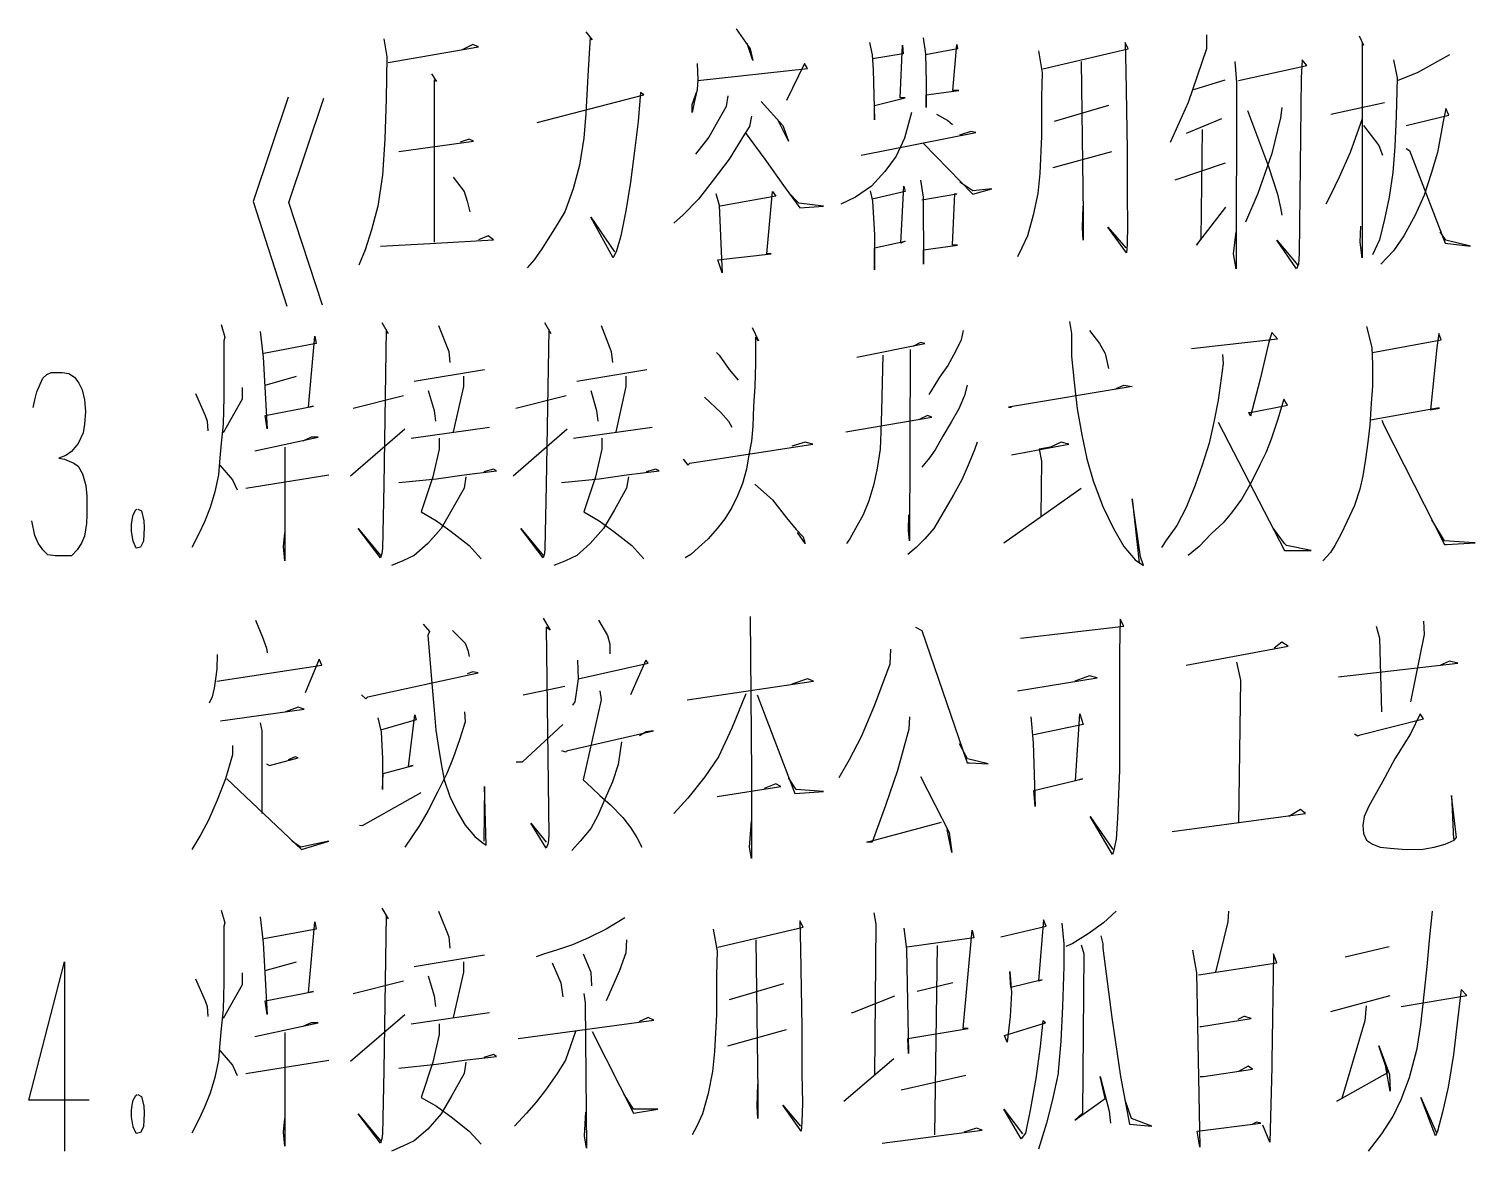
# Model space of a CAD drawing. Extents: x 0 to 8410, y 0 to 11890.
# Drawn here: x 6489.4 to 6786, y 10906.6 to 11136.6 of the extents above; entities that cross this region are included whole.
import ezdxf

# ---------------------------------------------------------------- set-up
doc = ezdxf.new("R2010")
doc.units = 0
doc.header["$MEASUREMENT"] = 0
doc.layers.add('6', color=7, linetype='Continuous')
doc.layers.add('8', color=7, linetype='Continuous')

# ---------------------------------------------------------------- blocks, each defined once
blk = doc.blocks.new('BLKENT759')
at = {"layer": '8', "color": 2, "linetype": 'Continuous'}
for p, q in [((6603.63, 11136), (6604.93, 11134.4)), ((6634.47, 11136.6), (6637.35, 11132.5)), ((6730.94, 11135.4), (6730.94, 11132.5)), ((6762.19, 11135.2), (6763.1, 11133.3)), ((6562.19, 11134.6), (6562.84, 11130.9)), ((6563.1, 11129.7), (6581.66, 11132.9)), ((6580.49, 11133.4), (6578.27, 11132.3)), ((6581.66, 11132.9), (6580.49, 11133.4)), ((6604.54, 11135), (6604.02, 11127)), ((6604.93, 11134.4), (6604.54, 11135)), ((6637.87, 11130.1), (6636.7, 11133.6)), ((6637.35, 11132.5), (6637.87, 11130.1)), ((6661.8, 11133.8), (6662.32, 11131.3)), ((6668.07, 11122.5), (6668.59, 11133.3)), ((6668.59, 11133.3), (6668.72, 11131.5)), ((6672.78, 11134.8), (6673.3, 11131.5)), ((6679.83, 11132.5), (6673.3, 11131.3)), ((6678.92, 11124), (6679.7, 11133.4)), ((6679.7, 11133.4), (6679.83, 11132.5)), ((6697.35, 11128.4), (6714.87, 11132.5)), ((6714.87, 11132.5), (6714.21, 11133.8)), ((6714.21, 11133.8), (6714.34, 11128)), ((6730.94, 11132.5), (6727.15, 11121.5)), ((6763.1, 11133.3), (6762.84, 11133.6)), ((6762.84, 11133.6), (6762.84, 11089.7)), ((6562.84, 11130.9), (6562.71, 11122.3)), ((6626.5, 11129.5), (6626.63, 11126.2)), ((6648.46, 11129.5), (6644.8, 11121.9)), ((6649.11, 11128.5), (6648.46, 11129.5)), ((6662.32, 11131.3), (6662.58, 11128.2)), ((6668.72, 11131.5), (6662.45, 11130.5)), ((6673.3, 11131.5), (6673.43, 11125.6)), ((6696.43, 11132.1), (6697.22, 11127.6)), ((6705.19, 11129.9), (6705.59, 11098.7)), ((6736.7, 11129.9), (6737.09, 11125.6)), ((6750.55, 11130.3), (6750.29, 11126.6)), ((6751.47, 11129.1), (6750.55, 11130.3)), ((6769.24, 11130.3), (6770.03, 11126.6)), ((6780.75, 11131.3), (6774.08, 11127.6)), ((6571.99, 11127.4), (6573.04, 11125.8)), ((6573.04, 11125.8), (6572.51, 11126.2)), ((6572.51, 11126.2), (6572.51, 11092.9)), ((6604.02, 11127), (6603.63, 11119.3)), ((6626.63, 11126.2), (6626.5, 11124.2)), ((6626.63, 11126), (6649.11, 11128.5)), ((6662.58, 11128.2), (6662.84, 11118)), ((6697.22, 11127.6), (6697.09, 11122.7)), ((6714.34, 11128), (6714.61, 11111.9)), ((6728.33, 11124.2), (6734.74, 11126.2)), ((6737.48, 11126), (6751.47, 11129.1)), ((6750.29, 11126.6), (6749.9, 11090.5)), ((6770.03, 11126.6), (6769.77, 11118.7)), ((6774.08, 11127.6), (6770.16, 11126)), ((6614.87, 11123.6), (6614.34, 11117.6)), ((6615.52, 11123.1), (6614.87, 11123.6)), ((6625.46, 11121.1), (6626.37, 11123.8)), ((6626.5, 11124.2), (6625.85, 11121.5)), ((6673.43, 11125.6), (6673.43, 11120.5)), ((6673.43, 11123.1), (6680.1, 11124)), ((6680.1, 11124), (6678.92, 11124)), ((6737.09, 11125.6), (6736.96, 11087.4)), ((6542.58, 11122.6), (6535.39, 11101.2)), ((6542.71, 11101), (6549.9, 11122.4)), ((6562.71, 11122.3), (6562.45, 11114)), ((6593.69, 11117.4), (6615.52, 11123.1)), ((6625.85, 11121.5), (6625.46, 11119.5)), ((6625.46, 11119.5), (6625.46, 11121.1)), ((6632.38, 11120.7), (6628.85, 11114.4)), ((6632.78, 11122.9), (6632.38, 11120.7)), ((6639.57, 11121.7), (6644.02, 11116.8)), ((6662.84, 11120.9), (6669.11, 11122.5)), ((6662.84, 11118), (6662.84, 11120.9)), ((6669.11, 11122.5), (6668.07, 11122.5)), ((6673.43, 11120.5), (6673.43, 11123.1)), ((6697.09, 11122.7), (6697.09, 11114.6)), ((6710.81, 11120.9), (6699.7, 11117.6)), ((6727.15, 11121.5), (6725.32, 11117.4)), ((6746.37, 11120.5), (6746.11, 11118.4)), ((6756.43, 11119.1), (6767.42, 11121.5)), ((6779.96, 11120.3), (6779.44, 11117.6)), ((6780.62, 11118.9), (6779.96, 11120.3)), ((6603.63, 11119.3), (6603.23, 11114.2)), ((6614.34, 11117.6), (6613.56, 11111.1)), ((6637.61, 11118.7), (6637.22, 11116.6)), ((6645.19, 11113.6), (6643.1, 11117.8)), ((6670.42, 11119.5), (6668.98, 11114.2)), ((6675.52, 11119.1), (6677.87, 11117.8)), ((6677.87, 11117.8), (6678.79, 11117)), ((6725.32, 11117.4), (6723.49, 11113.3)), ((6733.95, 11118.2), (6726.76, 11115.2)), ((6739.31, 11119.9), (6743.62, 11108.4)), ((6746.11, 11118.4), (6744.28, 11111.1)), ((6762.84, 11118.2), (6760.36, 11111.3)), ((6769.77, 11118.7), (6769.51, 11112.5)), ((6771.86, 11116.8), (6780.62, 11118.9)), ((6779.44, 11117.6), (6778.26, 11111.3)), ((6628.85, 11114.4), (6626.11, 11110.9)), ((6636.17, 11115), (6633.04, 11109.9)), ((6637.22, 11116.6), (6636.17, 11115)), ((6636.3, 11115.4), (6640.36, 11109.9)), ((6644.02, 11116.8), (6645.19, 11113.6)), ((6660.1, 11110.7), (6683.62, 11115.4)), ((6682.58, 11115.6), (6680.23, 11114.8)), ((6683.62, 11115.4), (6682.58, 11115.6)), ((6697.09, 11114.6), (6696.7, 11107)), ((6730.03, 11116), (6729.77, 11093.6)), ((6763.1, 11116.8), (6766.24, 11112.7)), ((6562.45, 11114), (6561.93, 11106.6)), ((6565.32, 11111.5), (6580.62, 11113.6)), ((6579.7, 11114), (6577.87, 11113.4)), ((6580.62, 11113.6), (6579.7, 11114)), ((6603.23, 11114.2), (6602.32, 11108.7)), ((6668.98, 11114.2), (6667.29, 11110.5)), ((6672.91, 11113.1), (6682.97, 11102.7)), ((6699.44, 11108.2), (6711.47, 11111.5)), ((6714.61, 11111.9), (6714.61, 11103.4)), ((6766.24, 11112.7), (6767.02, 11110.7)), ((6769.51, 11112.5), (6769.11, 11107.2)), ((6771.86, 11112.1), (6772.51, 11111.7)), ((6772.51, 11111.7), (6779.83, 11092.7)), ((6602.32, 11108.7), (6601.01, 11103.8)), ((6613.56, 11111.1), (6612.78, 11105.2)), ((6633.04, 11109.9), (6629.77, 11105.6)), ((6640.36, 11109.9), (6644.54, 11104)), ((6667.29, 11110.5), (6664.93, 11107.4)), ((6734.74, 11109.1), (6724.41, 11105.6)), ((6744.28, 11111.1), (6741.4, 11102.9)), ((6743.62, 11108.4), (6745.45, 11102.7)), ((6760.36, 11111.3), (6758.13, 11106.2)), ((6778.26, 11111.3), (6776.96, 11107)), ((6561.93, 11106.6), (6561.01, 11100.3)), ((6576.44, 11106.2), (6578.66, 11103.3)), ((6629.77, 11105.6), (6626.76, 11101.7)), ((6664.93, 11107.4), (6662.19, 11104.4)), ((6672.25, 11105.6), (6672.78, 11102.1)), ((6696.7, 11107), (6696.3, 11102.9)), ((6758.13, 11106.2), (6756.3, 11102.5)), ((6769.11, 11107.2), (6768.33, 11102.1)), ((6776.96, 11107), (6775.52, 11102.5)), ((6578.66, 11103.3), (6579.31, 11101.3)), ((6601.01, 11103.8), (6599.31, 11099.1)), ((6612.78, 11105.2), (6611.86, 11099.3)), ((6630.29, 11102.9), (6630.95, 11100.5)), ((6640.75, 11090.5), (6641.93, 11103.3)), ((6641.93, 11103.3), (6642.58, 11102.3)), ((6644.54, 11104), (6647.55, 11099.9)), ((6647.29, 11100.9), (6645.19, 11103.1)), ((6662.19, 11104.4), (6658.92, 11102.1)), ((6661.93, 11103.4), (6662.45, 11101.3)), ((6669.11, 11103.3), (6662.32, 11101.7)), ((6668.2, 11092.7), (6668.85, 11104.4)), ((6668.85, 11104.4), (6669.11, 11103.3)), ((6679.7, 11102.7), (6672.51, 11101.5)), ((6678.79, 11092.3), (6679.31, 11102.9)), ((6679.31, 11102.9), (6679.7, 11102.7)), ((6682.97, 11103.4), (6680.36, 11105.2)), ((6682.97, 11102.7), (6686.89, 11103.8)), ((6686.89, 11103.8), (6682.97, 11103.4)), ((6696.3, 11102.9), (6695.39, 11098.4)), ((6714.61, 11103.4), (6714.61, 11102.5)), ((6714.61, 11102.5), (6714.74, 11096.4)), ((6741.4, 11102.9), (6738.92, 11097)), ((6745.45, 11102.7), (6746.11, 11099.9)), ((6756.3, 11102.5), (6755.39, 11100.7)), ((6775.52, 11102.5), (6773.69, 11098.4)), ((6535.39, 11101.2), (6542.32, 11079.8)), ((6549.64, 11080), (6542.71, 11101)), ((6561.01, 11100.3), (6559.7, 11095.4)), ((6579.31, 11101.3), (6579.83, 11099.1)), ((6626.76, 11101.7), (6623.62, 11098.5)), ((6630.95, 11100.5), (6631.47, 11089.5)), ((6642.58, 11102.3), (6631.21, 11100.3)), ((6652.38, 11100.3), (6647.29, 11100.9)), ((6647.55, 11099.9), (6652.38, 11100.3)), ((6658.92, 11102.1), (6655.91, 11100.7)), ((6662.45, 11101.3), (6662.84, 11094.4)), ((6672.78, 11102.1), (6672.91, 11088.4)), ((6705.45, 11095.8), (6705.59, 11100.3)), ((6728.85, 11092.3), (6734.87, 11100.1)), ((6746.11, 11099.9), (6746.37, 11098.4)), ((6768.33, 11102.1), (6767.42, 11097.6)), ((6599.31, 11099.1), (6597.22, 11095.6)), ((6609.25, 11089.7), (6604.67, 11098)), ((6604.67, 11098), (6609.51, 11090.9)), ((6611.86, 11099.3), (6610.81, 11094.2)), ((6623.62, 11098.5), (6621.66, 11096.8)), ((6695.39, 11098.4), (6694.21, 11094.2)), ((6705.59, 11098.7), (6705.59, 11093.3)), ((6767.42, 11097.6), (6766.37, 11093.4)), ((6773.69, 11098.4), (6771.34, 11094.2)), ((6559.7, 11095.4), (6558.4, 11091.3)), ((6583.63, 11094.2), (6581.66, 11093.4)), ((6584.67, 11093.4), (6583.63, 11094.2)), ((6597.22, 11095.6), (6594.61, 11091.5)), ((6610.81, 11094.2), (6609.9, 11091.1)), ((6662.84, 11094.4), (6662.84, 11093.4)), ((6694.21, 11094.2), (6693.04, 11091.7)), ((6705.59, 11093.3), (6705.45, 11095.8)), ((6714.47, 11090.7), (6710.68, 11096)), ((6710.68, 11096), (6714.34, 11091.7)), ((6714.74, 11096.4), (6714.61, 11092.5)), ((6729.77, 11093.6), (6728.85, 11092.3)), ((6736.43, 11090.5), (6736.96, 11095)), ((6762.45, 11092.9), (6762.58, 11096.2)), ((6771.34, 11094.2), (6769.24, 11091.1)), ((6779.96, 11093.3), (6778.79, 11095)), ((6558.4, 11091.3), (6557.09, 11088.2)), ((6561.53, 11092.1), (6572.91, 11092.7)), ((6572.91, 11092.7), (6584.67, 11093.4)), ((6594.61, 11091.5), (6593.04, 11089.3)), ((6609.9, 11091.1), (6609.25, 11089.7)), ((6662.84, 11093.4), (6662.84, 11087.2)), ((6662.84, 11091.7), (6669.11, 11093.1)), ((6662.84, 11087.2), (6662.84, 11091.7)), ((6669.11, 11093.1), (6668.2, 11092.7)), ((6672.91, 11091.3), (6679.83, 11092.3)), ((6672.91, 11088.4), (6672.91, 11091.3)), ((6679.83, 11092.3), (6678.79, 11092.3)), ((6693.04, 11091.7), (6692.12, 11089.9)), ((6714.61, 11092.5), (6714.47, 11090.7)), ((6749.38, 11087.4), (6745.32, 11093.3)), ((6745.32, 11093.3), (6749.64, 11088.2)), ((6762.84, 11089.7), (6762.45, 11092.9)), ((6766.37, 11093.4), (6764.93, 11090.3)), ((6769.24, 11091.1), (6766.63, 11088.4)), ((6779.83, 11092.7), (6785.06, 11092.1)), ((6785.06, 11092.1), (6779.96, 11093.3)), ((6593.04, 11089.3), (6591.6, 11087.6)), ((6630.68, 11089.3), (6641.66, 11090.5)), ((6631.6, 11086.6), (6630.68, 11089.3)), ((6631.47, 11089.5), (6631.6, 11086.6)), ((6641.66, 11090.5), (6640.75, 11090.5)), ((6736.96, 11087.4), (6736.43, 11090.5)), ((6749.77, 11088.4), (6749.38, 11087.4)), ((6749.9, 11090.5), (6749.77, 11088.4)), ((6528.85, 11076), (6529.64, 11073.4)), ((6561.8, 11076.4), (6563.1, 11074.2)), ((6573.43, 11075.8), (6575.52, 11070.5)), ((6595.13, 11076.4), (6596.44, 11074.2)), ((6606.76, 11075.8), (6608.85, 11070.5)), ((6702.84, 11076.6), (6703.23, 11074.2)), ((6529.64, 11073.4), (6529.38, 11072.7)), ((6536.83, 11074.6), (6537.48, 11069.3)), ((6546.76, 11059.1), (6548.07, 11073.6)), ((6548.07, 11073.6), (6548.33, 11072.1)), ((6562.71, 11075), (6562.19, 11043.1)), ((6563.1, 11074.2), (6562.71, 11075)), ((6596.04, 11075), (6595.52, 11043.1)), ((6596.44, 11074.2), (6596.04, 11075)), ((6637.74, 11075.4), (6639.05, 11072.7)), ((6639.05, 11072.7), (6638.4, 11073.4)), ((6638.4, 11073.4), (6638.4, 11068)), ((6680.62, 11072.9), (6679.44, 11070.5)), ((6681.01, 11074.8), (6680.62, 11072.9)), ((6703.23, 11074.2), (6703.23, 11069.5)), ((6706.89, 11074.8), (6708.98, 11072.1)), ((6727.81, 11071.1), (6745.45, 11073.1)), ((6744.28, 11074.4), (6743.62, 11072.1)), ((6745.45, 11073.1), (6744.28, 11074.4)), ((6763.75, 11075.6), (6764.8, 11071.3)), ((6764.93, 11070.3), (6779.05, 11072.9)), ((6778.53, 11074.2), (6778.13, 11071.3)), ((6779.05, 11072.9), (6778.53, 11074.2)), ((6529.38, 11072.7), (6529.38, 11061.1)), ((6548.33, 11072.1), (6537.61, 11070.1)), ((6575.52, 11070.5), (6575.78, 11068.2)), ((6608.85, 11070.5), (6609.12, 11068.2)), ((6630.42, 11070.3), (6630.95, 11069.7)), ((6659.18, 11069.3), (6673.17, 11072.1)), ((6670.16, 11070.9), (6670.03, 11031.7)), ((6672.25, 11072.3), (6670.68, 11071.5)), ((6673.17, 11072.1), (6672.25, 11072.3)), ((6679.44, 11070.5), (6677.87, 11067.6)), ((6708.98, 11072.1), (6710.16, 11070.1)), ((6710.16, 11070.1), (6710.81, 11067)), ((6734.21, 11069.9), (6734.34, 11068)), ((6743.62, 11072.1), (6741.93, 11064.8)), ((6764.8, 11071.3), (6764.93, 11067.8)), ((6778.13, 11071.3), (6776.83, 11058.5)), ((6537.48, 11069.3), (6538.27, 11054.6)), ((6630.95, 11069.7), (6633.04, 11066.8)), ((6638.4, 11068), (6638.27, 11063.3)), ((6664.54, 11069.7), (6664.28, 11058.4)), ((6677.87, 11067.6), (6676.17, 11065.2)), ((6703.23, 11069.5), (6703.76, 11064.2)), ((6734.34, 11068), (6733.3, 11060.5)), ((6764.93, 11067.8), (6764.93, 11063.4)), ((6491.73, 11063.8), (6492.32, 11065)), ((6492.32, 11065), (6493.1, 11065.8)), ((6493.1, 11065.8), (6494.02, 11066.2)), ((6494.02, 11066.2), (6496.24, 11066.2)), ((6496.24, 11066.2), (6497.61, 11066)), ((6497.61, 11066), (6498.79, 11065.2)), ((6498.79, 11065.2), (6499.7, 11064)), ((6499.7, 11064), (6500.36, 11062.6)), ((6537.87, 11063.6), (6544.28, 11065.4)), ((6568.46, 11064.4), (6582.84, 11066.8)), ((6578.53, 11065.4), (6578.53, 11063.3)), ((6601.8, 11064.4), (6616.17, 11066.8)), ((6611.86, 11065.4), (6611.86, 11063.3)), ((6633.04, 11066.8), (6634.87, 11064.6)), ((6676.17, 11065.2), (6675, 11063.3)), ((6703.76, 11064.2), (6704.41, 11058.7)), ((6741.93, 11064.8), (6739.96, 11057.2)), ((6490.68, 11060.6), (6491.08, 11062.2)), ((6491.08, 11062.2), (6491.73, 11063.8)), ((6500.36, 11062.6), (6500.81, 11060.6)), ((6523.63, 11061.9), (6525.59, 11057.4)), ((6529.38, 11061.1), (6529.25, 11055.6)), ((6533.17, 11063.1), (6533.17, 11060.7)), ((6555.91, 11058.9), (6566.24, 11061.5)), ((6571.34, 11062.5), (6572.51, 11058.4)), ((6578.53, 11063.3), (6576.44, 11054)), ((6589.25, 11058.9), (6599.57, 11061.5)), ((6604.67, 11062.5), (6605.85, 11058.4)), ((6611.86, 11063.3), (6609.77, 11054)), ((6627.94, 11061.1), (6631.34, 11058)), ((6638.27, 11063.3), (6638, 11059.3)), ((6675, 11063.3), (6673.95, 11061.7)), ((6681.27, 11061.5), (6680.1, 11058.7)), ((6681.8, 11063.6), (6681.27, 11061.5)), ((6715.65, 11063.3), (6690.29, 11059.1)), ((6712.38, 11062.9), (6713.95, 11063.6)), ((6713.95, 11063.6), (6715.65, 11063.3)), ((6764.93, 11063.4), (6764.67, 11059.9)), ((6490.29, 11059), (6490.68, 11060.6)), ((6500.81, 11060.6), (6501.01, 11058.2)), ((6501.01, 11058.2), (6500.81, 11055.6)), ((6533.17, 11060.7), (6529.25, 11053.8)), ((6537.87, 11057.4), (6547.81, 11059.3)), ((6547.81, 11059.3), (6546.76, 11059.1)), ((6572.51, 11058.4), (6572.78, 11056.2)), ((6605.85, 11058.4), (6606.11, 11056.2)), ((6631.34, 11058), (6632.91, 11056.2)), ((6638, 11059.3), (6637.87, 11055.2)), ((6664.28, 11058.4), (6664.15, 11054)), ((6680.1, 11058.7), (6678.53, 11056)), ((6690.29, 11059.1), (6690.94, 11059.1)), ((6704.41, 11058.7), (6705.32, 11053.4)), ((6733.3, 11060.5), (6732.38, 11056)), ((6739.96, 11057.2), (6739.57, 11058)), ((6739.57, 11058), (6739.96, 11058)), ((6739.96, 11058), (6747.55, 11059.5)), ((6746.76, 11060.7), (6745.45, 11056.4)), ((6747.55, 11059.5), (6746.76, 11060.7)), ((6764.67, 11059.9), (6764.41, 11055.4)), ((6778.26, 11058.9), (6764.54, 11056.4)), ((6776.83, 11058.5), (6778.66, 11058.9)), ((6778.66, 11058.9), (6778.26, 11058.9)), ((6500.81, 11055.6), (6500.55, 11053.8)), ((6525.59, 11057.4), (6525.98, 11056.2)), ((6525.98, 11056.2), (6526.11, 11054.2)), ((6529.25, 11055.6), (6528.85, 11051.7)), ((6538.27, 11054.6), (6537.87, 11057.4)), ((6632.91, 11056.2), (6633.56, 11055)), ((6637.87, 11055.2), (6637.61, 11052.1)), ((6656.96, 11054), (6674.61, 11057)), ((6673.69, 11057.4), (6672.12, 11056.6)), ((6674.61, 11057), (6673.69, 11057.4)), ((6678.53, 11056), (6676.83, 11053.1)), ((6732.38, 11056), (6731.47, 11051.7)), ((6733.3, 11056), (6746.89, 11029.7)), ((6745.45, 11056.4), (6744.15, 11052.5)), ((6764.41, 11055.4), (6764.02, 11051.9)), ((6766.89, 11056.4), (6767.28, 11055.4)), ((6767.28, 11055.4), (6779.7, 11030.9)), ((6500.55, 11053.8), (6499.51, 11051.6)), ((6535.78, 11050.1), (6548.72, 11052.9)), ((6547.29, 11052.9), (6545.59, 11052.1)), ((6548.72, 11052.9), (6547.29, 11052.9)), ((6555.39, 11045), (6566.5, 11054.6)), ((6567.81, 11052.7), (6583.89, 11055)), ((6573.56, 11052.7), (6573.56, 11050.5)), ((6588.72, 11045), (6599.83, 11054.6)), ((6601.14, 11052.7), (6617.22, 11055)), ((6606.89, 11052.7), (6606.89, 11050.5)), ((6637.61, 11052.1), (6637.09, 11049.3)), ((6664.15, 11054), (6664.02, 11050.5)), ((6676.83, 11053.1), (6675.26, 11050.3)), ((6705.32, 11053.4), (6706.37, 11048.5)), ((6744.15, 11052.5), (6743.1, 11049.7)), ((6497.02, 11049.2), (6495.59, 11048.6)), ((6498.2, 11050), (6497.02, 11049.2)), ((6499.51, 11051.6), (6498.2, 11050)), ((6528.85, 11051.7), (6528.59, 11048.7)), ((6541.93, 11050.9), (6541.93, 11027.6)), ((6573.56, 11050.5), (6572.25, 11044.8)), ((6606.89, 11050.5), (6605.59, 11044.8)), ((6624.93, 11047.6), (6650.16, 11051.5)), ((6637.09, 11049.3), (6636.57, 11046.4)), ((6648.59, 11051.9), (6645.85, 11051.1)), ((6650.16, 11051.5), (6648.59, 11051.9)), ((6664.02, 11050.5), (6663.36, 11046.6)), ((6675.26, 11050.3), (6674.08, 11048.7)), ((6683.36, 11050.3), (6682.06, 11047.2)), ((6683.89, 11051.9), (6683.36, 11050.3)), ((6690.94, 11049.3), (6702.71, 11051.5)), ((6698.92, 11050.9), (6696.57, 11050.5)), ((6696.57, 11050.5), (6697.09, 11048)), ((6701.14, 11051.9), (6698.92, 11050.9)), ((6702.71, 11051.5), (6701.14, 11051.9)), ((6731.47, 11051.7), (6730.03, 11047.2)), ((6743.1, 11049.7), (6741.93, 11047.4)), ((6764.02, 11051.9), (6763.49, 11048.4)), ((6495.59, 11048.6), (6496.76, 11048.4)), ((6496.76, 11048.4), (6498.66, 11047.6)), ((6498.66, 11047.6), (6499.57, 11047)), ((6499.57, 11047), (6500.42, 11045.4)), ((6528.59, 11048.7), (6528.33, 11045.2)), ((6528.59, 11047.2), (6531.21, 11044.2)), ((6584.67, 11046.4), (6582.71, 11045.8)), ((6585.32, 11046), (6584.67, 11046.4)), ((6618, 11046.4), (6616.04, 11045.8)), ((6618.66, 11046), (6618, 11046.4)), ((6623.62, 11048.4), (6624.54, 11047.2)), ((6624.54, 11047.2), (6624.93, 11047.6)), ((6636.57, 11046.4), (6635.78, 11043.4)), ((6663.36, 11046.6), (6662.71, 11043.3)), ((6674.08, 11048.7), (6672.51, 11046.8)), ((6682.06, 11047.2), (6680.75, 11044.2)), ((6697.09, 11048), (6696.96, 11036.8)), ((6706.37, 11048.5), (6707.68, 11044)), ((6730.03, 11047.2), (6728.59, 11043.1)), ((6741.93, 11047.4), (6740.1, 11043.6)), ((6763.49, 11048.4), (6762.97, 11045)), ((6500.42, 11045.4), (6501.14, 11043)), ((6528.33, 11045.2), (6527.55, 11041.7)), ((6531.21, 11044.2), (6532.12, 11042.1)), ((6533.95, 11042.5), (6550.95, 11045.2)), ((6565.32, 11043.6), (6573.04, 11044.4)), ((6572.25, 11044.8), (6569.9, 11037.6)), ((6573.04, 11044.4), (6578.66, 11045.2)), ((6578.66, 11045.2), (6585.32, 11046)), ((6579.05, 11044.8), (6578.66, 11042.5)), ((6598.66, 11043.6), (6606.37, 11044.4)), ((6605.59, 11044.8), (6603.23, 11037.6)), ((6606.37, 11044.4), (6611.99, 11045.2)), ((6611.99, 11045.2), (6618.66, 11046)), ((6612.38, 11044.8), (6611.99, 11042.5)), ((6635.78, 11043.4), (6634.74, 11040.9)), ((6638.27, 11043.3), (6641.93, 11040.1)), ((6662.71, 11043.3), (6661.66, 11039.9)), ((6680.75, 11044.2), (6679.05, 11041.1)), ((6707.68, 11044), (6709.64, 11038.7)), ((6740.1, 11043.6), (6738.13, 11040.3)), ((6762.97, 11045), (6762.32, 11042.3)), ((6501.14, 11043), (6501.34, 11040.8)), ((6501.34, 11040.8), (6501.34, 11037)), ((6527.55, 11041.7), (6526.63, 11038.5)), ((6562.19, 11043.1), (6561.93, 11030.1)), ((6578.66, 11042.5), (6576.17, 11038)), ((6595.52, 11043.1), (6595.26, 11030.1)), ((6611.99, 11042.5), (6609.51, 11038)), ((6634.74, 11040.9), (6633.56, 11038.5)), ((6679.05, 11041.1), (6677.09, 11037.8)), ((6689.38, 11031.3), (6705.19, 11042.5)), ((6717.35, 11028.4), (6715.65, 11040.3)), ((6715.65, 11040.3), (6717.09, 11027.2)), ((6728.59, 11043.1), (6726.76, 11038.5)), ((6738.13, 11040.3), (6736.04, 11037.4)), ((6762.32, 11042.3), (6761.27, 11038.9)), ((6510.81, 11037), (6511.34, 11038)), ((6511.34, 11038), (6511.66, 11038.2)), ((6511.8, 11038.2), (6512.51, 11037.8)), ((6512.51, 11037.8), (6512.97, 11035.8)), ((6526.63, 11038.5), (6525.46, 11035.6)), ((6569.9, 11037.6), (6573.04, 11035.8)), ((6576.17, 11038), (6573.95, 11034.2)), ((6603.23, 11037.6), (6606.37, 11035.8)), ((6609.51, 11038), (6607.29, 11034.2)), ((6633.56, 11038.5), (6632.12, 11036.2)), ((6641.93, 11040.1), (6644.8, 11036.4)), ((6661.66, 11039.9), (6660.49, 11037)), ((6677.09, 11037.8), (6675, 11034.2)), ((6709.64, 11038.7), (6711.86, 11034.2)), ((6726.76, 11038.5), (6724.8, 11034.8)), ((6736.04, 11037.4), (6734.34, 11035.4)), ((6761.27, 11038.9), (6759.7, 11035.6)), ((6490.68, 11032.8), (6490.03, 11035.8)), ((6501.27, 11035.2), (6500.81, 11032.6)), ((6501.34, 11037), (6501.27, 11035.2)), ((6510.49, 11035), (6510.62, 11036)), ((6510.49, 11033.6), (6510.49, 11035)), ((6510.62, 11036), (6510.81, 11037)), ((6513.1, 11034.4), (6512.91, 11031.6)), ((6512.97, 11035.8), (6513.1, 11034.4)), ((6525.46, 11035.6), (6524.28, 11033.1)), ((6573.04, 11035.8), (6576.04, 11033.6)), ((6606.37, 11035.8), (6609.38, 11033.6)), ((6632.12, 11036.2), (6630.55, 11034.2)), ((6644.8, 11036.4), (6646.76, 11034)), ((6660.49, 11037), (6658.92, 11034.2)), ((6669.77, 11033.8), (6669.9, 11037)), ((6724.8, 11034.8), (6722.71, 11031.9)), ((6734.34, 11035.4), (6731.86, 11033.1)), ((6759.7, 11035.6), (6758.53, 11033.1)), ((6779.7, 11031.7), (6777.09, 11036)), ((6491.34, 11031.2), (6490.68, 11032.8)), ((6500.81, 11032.6), (6500.23, 11031.2)), ((6510.81, 11031.6), (6510.49, 11033.6)), ((6511.4, 11030.2), (6510.81, 11031.6)), ((6512.91, 11031.6), (6512.32, 11030.4)), ((6524.28, 11033.1), (6522.84, 11030.3)), ((6541.67, 11030.5), (6541.93, 11033.3)), ((6561.53, 11028.2), (6556.96, 11034.2)), ((6556.96, 11034.2), (6561.53, 11028.7)), ((6573.95, 11034.2), (6571.21, 11031.1)), ((6576.04, 11033.6), (6579.7, 11030.7)), ((6594.87, 11028.2), (6590.29, 11034.2)), ((6590.29, 11034.2), (6594.87, 11028.7)), ((6607.29, 11034.2), (6604.54, 11031.1)), ((6609.38, 11033.6), (6613.04, 11030.7)), ((6628.72, 11032.1), (6626.76, 11030.3)), ((6630.55, 11034.2), (6628.72, 11032.1)), ((6646.76, 11034), (6648.2, 11032.5)), ((6648.59, 11031.1), (6647.02, 11033.4)), ((6648.2, 11032.5), (6648.59, 11031.1)), ((6657.74, 11032.1), (6657.09, 11031.1)), ((6658.92, 11034.2), (6657.74, 11032.1)), ((6670.03, 11031.7), (6669.77, 11033.8)), ((6673.17, 11032.1), (6671.34, 11030.3)), ((6675, 11034.2), (6673.17, 11032.1)), ((6711.86, 11034.2), (6713.95, 11030.5)), ((6722.71, 11031.9), (6721.66, 11030.3)), ((6731.86, 11033.1), (6729.38, 11030.5)), ((6746.89, 11031.1), (6744.67, 11034.2)), ((6758.53, 11033.1), (6757.22, 11030.7)), ((6785.72, 11031.3), (6779.7, 11031.7)), ((6780.09, 11030.9), (6785.98, 11031.3)), ((6785.98, 11031.3), (6785.72, 11031.3)), ((6492.32, 11029.8), (6491.34, 11031.2)), ((6493.3, 11028.8), (6492.32, 11029.8)), ((6494.8, 11028.6), (6493.3, 11028.8)), ((6498.2, 11028.6), (6494.8, 11028.6)), ((6499.31, 11029.8), (6498.2, 11028.6)), ((6500.23, 11031.2), (6499.31, 11029.8)), ((6512.32, 11030.4), (6511.4, 11030.2)), ((6541.93, 11027.6), (6541.67, 11030.5)), ((6561.8, 11029.1), (6561.53, 11028.2)), ((6561.93, 11030.1), (6561.8, 11029.1)), ((6568.46, 11028.7), (6566.11, 11027.6)), ((6571.21, 11031.1), (6568.46, 11028.7)), ((6579.7, 11030.7), (6582.19, 11028)), ((6595.13, 11029.1), (6594.87, 11028.2)), ((6595.26, 11030.1), (6595.13, 11029.1)), ((6601.8, 11028.7), (6599.44, 11027.6)), ((6604.54, 11031.1), (6601.8, 11028.7)), ((6613.04, 11030.7), (6615.52, 11028)), ((6625.19, 11028.9), (6624.02, 11028.2)), ((6626.76, 11030.3), (6625.19, 11028.9)), ((6671.34, 11030.3), (6669.64, 11028.9)), ((6713.95, 11030.5), (6716.3, 11027.8)), ((6718, 11026.6), (6717.35, 11028.4)), ((6729.38, 11030.5), (6727.15, 11028.7)), ((6747.28, 11030.7), (6746.89, 11031.1)), ((6746.89, 11029.7), (6752.38, 11029.7)), ((6752.38, 11029.7), (6747.28, 11030.7)), ((6756.3, 11029.3), (6754.74, 11027.6)), ((6757.22, 11030.7), (6756.3, 11029.3)), ((6779.7, 11030.9), (6780.09, 11030.9)), ((6566.11, 11027.6), (6563.76, 11026.6)), ((6599.44, 11027.6), (6597.09, 11026.6)), ((6716.3, 11027.8), (6718, 11026.6)), ((6535.91, 11015.4), (6537.35, 11011.9)), ((6570.29, 11014.6), (6571.6, 11013.1)), ((6594.87, 11015.8), (6596.3, 11013.4)), ((6596.3, 11013.4), (6595.52, 11014)), ((6595.52, 11014), (6596.04, 10971.3)), ((6606.24, 11015.4), (6608.07, 11012.3)), ((6637.35, 11016.2), (6637.61, 10983.8)), ((6671.21, 11014), (6672.51, 11013.3)), ((6692.77, 11011.7), (6713.95, 11014.2)), ((6713.17, 11015.6), (6713.04, 11008.9)), ((6713.95, 11014.2), (6713.17, 11015.6)), ((6765.72, 11014.2), (6766.37, 11011.7)), ((6775.39, 11015.2), (6775.52, 11012.5)), ((6537.35, 11011.9), (6538.14, 11009.7)), ((6571.6, 11013.1), (6571.21, 11012.3)), ((6571.21, 11012.3), (6572.12, 11001.7)), ((6576.3, 11013.3), (6578.92, 11010.7)), ((6578.92, 11010.7), (6579.44, 11009.3)), ((6608.07, 11012.3), (6608.59, 11010.5)), ((6672.51, 11013.3), (6681.8, 10986.2)), ((6746.37, 11010.9), (6744.8, 11009.7)), ((6747.68, 11010.1), (6746.37, 11010.9)), ((6766.37, 11011.7), (6766.76, 10996.6)), ((6775.52, 11012.5), (6772.77, 10998.7)), ((6528.07, 11008.4), (6527.94, 11005.4)), ((6538.14, 11009.7), (6538.27, 11008.7)), ((6579.44, 11009.3), (6579.7, 11008)), ((6608.59, 11010.5), (6608.59, 11008.5)), ((6666.11, 11009.5), (6665.98, 11006.4)), ((6713.04, 11008.9), (6713.04, 10984.6)), ((6726.76, 11006.2), (6747.68, 11010.1)), ((6527.94, 11005.4), (6527.68, 11003.4)), ((6527.94, 11002.9), (6549.51, 11006.2)), ((6548.98, 11007.4), (6546.11, 11000.5)), ((6549.51, 11006.2), (6548.98, 11007.4)), ((6558.92, 10999.7), (6581.53, 11004.6)), ((6580.49, 11004.8), (6579.31, 11004.4)), ((6581.53, 11004.6), (6580.49, 11004.8)), ((6601.93, 11007.2), (6602.06, 11003.4)), ((6602.06, 11003.4), (6616.44, 11006.6)), ((6615.91, 11007.2), (6612.78, 11000.1)), ((6616.44, 11006.6), (6615.91, 11007.2)), ((6665.98, 11006.4), (6662.84, 10998)), ((6737.09, 11006.8), (6737.87, 11003.1)), ((6758, 11003.8), (6782.45, 11006.6)), ((6780.75, 11007), (6778.92, 11006.2)), ((6782.45, 11006.6), (6780.75, 11007)), ((6527.68, 11003.4), (6527.42, 11001.5)), ((6572.12, 11001.7), (6572.51, 10997)), ((6590.81, 11000.1), (6599.31, 11001.9)), ((6602.06, 11003.4), (6601.66, 11000.5)), ((6624.41, 10999.1), (6650.29, 11002.9)), ((6649.11, 11003.4), (6645.85, 11002.3)), ((6650.29, 11002.9), (6649.11, 11003.4)), ((6692.12, 11000.9), (6708.46, 11003.6)), ((6706.89, 11004), (6703.89, 11002.9)), ((6708.46, 11003.6), (6706.89, 11004)), ((6737.87, 11003.1), (6737.48, 10973.8)), ((6527.02, 10999.7), (6526.37, 10998.4)), ((6527.42, 11001.5), (6527.02, 10999.7)), ((6557.61, 11000.1), (6558.53, 10999.3)), ((6558.53, 10999.3), (6558.92, 10999.7)), ((6601.4, 10998.7), (6600.88, 10998)), ((6601.66, 11000.5), (6601.4, 10998.7)), ((6606.76, 10999.1), (6603.1, 10982.7)), ((6606.5, 11000.9), (6606.76, 10999.1)), ((6636.44, 11000.3), (6633.56, 10993.3)), ((6638.79, 11000.1), (6646.5, 10979.9)), ((6528.72, 10994.8), (6545.85, 10997.2)), ((6544.67, 10997.6), (6542.06, 10996.6)), ((6545.85, 10997.2), (6544.67, 10997.6)), ((6567.29, 10985.4), (6568.59, 10996)), ((6568.59, 10996), (6568.85, 10995)), ((6572.51, 10997), (6572.91, 10992.9)), ((6578.79, 10996.6), (6578.92, 10994.6)), ((6662.84, 10998), (6660.1, 10991.5)), ((6704.02, 10982.5), (6704.93, 10996.2)), ((6704.93, 10996.2), (6705.59, 10994)), ((6774.74, 10996.2), (6772.77, 10992.1)), ((6775.39, 10995.2), (6774.74, 10996.2)), ((6536.83, 10994.4), (6537.22, 10992.7)), ((6561.01, 10995.4), (6561.66, 10992.5)), ((6568.85, 10995), (6561.53, 10992.9)), ((6572.91, 10992.9), (6573.43, 10989.3)), ((6578.92, 10994.6), (6577.74, 10990.9)), ((6590.68, 10986.4), (6598.92, 10994)), ((6633.56, 10993.3), (6630.81, 10987.4)), ((6669.9, 10993.1), (6667.55, 10984.6)), ((6670.03, 10995.6), (6669.9, 10993.1)), ((6694.87, 10995.6), (6695.39, 10990.3)), ((6705.59, 10994), (6695.52, 10991.9)), ((6762.45, 10991.9), (6775.39, 10995.2)), ((6537.22, 10992.7), (6537.22, 10975.8)), ((6561.66, 10992.5), (6561.93, 10987)), ((6577.74, 10990.9), (6576.44, 10987.2)), ((6599.97, 10988.7), (6617.48, 10992.7)), ((6610.95, 10990.5), (6610.29, 10985.8)), ((6616.04, 10992.5), (6614.61, 10991.7)), ((6617.48, 10992.7), (6616.04, 10992.5)), ((6660.1, 10991.5), (6657.61, 10986.8)), ((6681.93, 10987), (6680.23, 10990.1)), ((6695.39, 10990.3), (6695.78, 10977.2)), ((6761.27, 10992.1), (6761.93, 10991.7)), ((6761.93, 10991.7), (6762.45, 10991.9)), ((6772.77, 10992.1), (6769.51, 10987)), ((6531.21, 10987.8), (6529.77, 10982.9)), ((6531.21, 10989.7), (6531.21, 10987.8)), ((6538.79, 10985.6), (6544.67, 10987.2)), ((6544.02, 10987.4), (6542.58, 10986.8)), ((6544.67, 10987.2), (6544.02, 10987.4)), ((6561.93, 10987), (6561.93, 10980.7)), ((6573.43, 10989.3), (6573.95, 10986)), ((6576.44, 10987.2), (6575.13, 10984)), ((6598.66, 10988.7), (6599.44, 10988.4)), ((6599.44, 10988.4), (6599.97, 10988.7)), ((6630.81, 10987.4), (6628.07, 10983.3)), ((6686.11, 10986), (6681.93, 10987)), ((6769.51, 10987), (6767.02, 10982.3)), ((6538.14, 10986), (6538.79, 10985.6)), ((6561.93, 10980.7), (6562.06, 10984)), ((6562.06, 10984), (6568.2, 10985.6)), ((6568.2, 10985.6), (6567.29, 10985.4)), ((6575.13, 10984), (6573.3, 10980.3)), ((6573.95, 10986), (6574.61, 10982.7)), ((6589.38, 10986.4), (6590.68, 10986.4)), ((6610.29, 10985.8), (6609.12, 10982.3)), ((6657.61, 10986.8), (6655.52, 10983.1)), ((6667.55, 10984.6), (6665.06, 10977.4)), ((6681.8, 10986.2), (6682.32, 10986.2)), ((6682.32, 10986.2), (6686.11, 10986)), ((6713.04, 10984.6), (6712.64, 10974.8)), ((6529.77, 10982.9), (6528.07, 10978.5)), ((6530.03, 10982.9), (6545.32, 10968.4)), ((6574.61, 10982.7), (6575.78, 10979.3)), ((6582.84, 10981.3), (6582.71, 10970.1)), ((6583.23, 10969.3), (6582.84, 10981.3)), ((6603.1, 10982.7), (6604.8, 10981.1)), ((6604.8, 10981.1), (6606.5, 10979.5)), ((6609.12, 10982.3), (6607.55, 10978.7)), ((6628.07, 10983.3), (6624.54, 10978.9)), ((6630.55, 10979.3), (6643.62, 10981.3)), ((6637.61, 10983.8), (6637.61, 10966.6)), ((6642.58, 10981.9), (6640.23, 10980.9)), ((6643.62, 10981.3), (6642.58, 10981.9)), ((6646.76, 10980.7), (6645.19, 10983.1)), ((6672.25, 10983.4), (6678.13, 10971.9)), ((6695.52, 10980.5), (6705.45, 10982.9)), ((6705.45, 10982.9), (6704.02, 10982.5)), ((6767.02, 10982.3), (6764.28, 10977.4)), ((6528.07, 10978.5), (6526.24, 10974.4)), ((6557.87, 10973.3), (6569.9, 10980.1)), ((6573.3, 10980.3), (6571.34, 10976.4)), ((6575.78, 10979.3), (6577.22, 10976.2)), ((6607.55, 10978.7), (6606.11, 10975.4)), ((6606.5, 10979.5), (6608.72, 10977.6)), ((6624.54, 10978.9), (6621.66, 10975.8)), ((6646.5, 10979.9), (6652.38, 10980.3)), ((6652.38, 10980.3), (6646.76, 10980.7)), ((6695.78, 10977.2), (6695.52, 10980.5)), ((6782.19, 10970.9), (6781.14, 10979.5)), ((6781.14, 10979.5), (6781.53, 10970.5)), ((6571.34, 10976.4), (6569.51, 10973.3)), ((6577.22, 10976.2), (6578.92, 10973.4)), ((6606.11, 10975.4), (6604.67, 10972.7)), ((6608.72, 10977.6), (6611.21, 10975)), ((6611.21, 10975), (6612.78, 10972.9)), ((6665.06, 10977.4), (6662.32, 10969.9)), ((6711.6, 10967.4), (6707.02, 10975.2)), ((6707.02, 10975.2), (6711.73, 10968.4)), ((6723.89, 10972.1), (6751.21, 10975.8)), ((6750.16, 10976.6), (6747.81, 10975.2)), ((6751.21, 10975.8), (6750.16, 10976.6)), ((6763.23, 10975.2), (6762.97, 10973.3)), ((6764.28, 10977.4), (6763.23, 10975.2)), ((6526.24, 10974.4), (6524.67, 10971.5)), ((6557.22, 10973.4), (6557.87, 10973.3)), ((6569.51, 10973.3), (6566.5, 10968.9)), ((6578.92, 10973.4), (6580.88, 10971.1)), ((6595.52, 10968.7), (6592.38, 10973.8)), ((6592.38, 10973.8), (6595.52, 10969.9)), ((6604.67, 10972.7), (6602.45, 10970.1)), ((6612.78, 10972.9), (6614.08, 10970.9)), ((6637.22, 10968.9), (6637.61, 10974.2)), ((6661.27, 10969.9), (6676.57, 10974)), ((6678.66, 10967.8), (6677.74, 10972.5)), ((6712.64, 10974.8), (6712.38, 10970.5)), ((6762.97, 10973.3), (6763.1, 10971.7)), ((6524.67, 10971.5), (6522.84, 10968.4)), ((6545.19, 10968.9), (6543.36, 10970.1)), ((6550.95, 10970.1), (6545.19, 10968.9)), ((6545.32, 10968.4), (6550.95, 10970.1)), ((6580.88, 10971.1), (6582.32, 10969.9)), ((6582.32, 10969.9), (6583.23, 10969.3)), ((6595.91, 10969.7), (6595.52, 10968.7)), ((6596.04, 10971.3), (6595.91, 10969.7)), ((6602.45, 10970.1), (6600.75, 10968.2)), ((6614.08, 10970.9), (6615.13, 10968.9)), ((6662.32, 10969.9), (6661.27, 10969.9)), ((6678.13, 10971.9), (6678.66, 10967.8)), ((6712.38, 10970.5), (6711.86, 10968)), ((6763.1, 10971.7), (6763.75, 10970.3)), ((6763.75, 10970.3), (6764.93, 10969.5)), ((6764.93, 10969.5), (6766.5, 10968.9)), ((6777.61, 10968.9), (6779.83, 10969.5)), ((6779.83, 10969.5), (6781.66, 10970.3)), ((6781.66, 10970.3), (6782.19, 10970.9)), ((6637.61, 10966.6), (6637.22, 10968.9)), ((6711.86, 10968), (6711.6, 10967.4)), ((6766.5, 10968.9), (6768.59, 10968.7)), ((6768.59, 10968.7), (6771.86, 10968.4)), ((6771.86, 10968.4), (6775.26, 10968.5)), ((6775.26, 10968.5), (6777.61, 10968.9)), ((6528.85, 10956), (6529.64, 10953.4)), ((6536.83, 10954.6), (6537.48, 10949.3)), ((6561.8, 10956.4), (6563.1, 10954.2)), ((6562.71, 10955), (6562.19, 10923.1)), ((6563.1, 10954.2), (6562.71, 10955)), ((6573.43, 10955.8), (6575.52, 10950.5)), ((6611.6, 10954.4), (6607.81, 10952.1)), ((6662.71, 10955.4), (6663.1, 10953.1)), ((6712.38, 10955.8), (6709.77, 10953.4)), ((6735.39, 10955.8), (6735.26, 10953.6)), ((6776.7, 10950.5), (6777.22, 10955.8)), ((6529.64, 10953.4), (6529.38, 10952.7)), ((6529.38, 10952.7), (6529.38, 10941.1)), ((6548.33, 10952.1), (6537.61, 10950.1)), ((6546.76, 10939.1), (6548.07, 10953.6)), ((6548.07, 10953.6), (6548.33, 10952.1)), ((6607.81, 10952.1), (6604.15, 10950.3)), ((6629.77, 10952.1), (6630.55, 10947.6)), ((6630.68, 10948.4), (6648.2, 10952.5)), ((6648.2, 10952.5), (6647.55, 10953.8)), ((6647.55, 10953.8), (6647.68, 10948)), ((6663.1, 10953.1), (6662.84, 10922.1)), ((6668.85, 10952.3), (6669.38, 10948)), ((6681.01, 10931.7), (6682.84, 10951.9)), ((6682.84, 10951.9), (6683.23, 10950.3)), ((6688.72, 10950.5), (6698, 10952.7)), ((6697.48, 10954), (6696.43, 10941.5)), ((6698, 10952.7), (6697.48, 10954)), ((6701.27, 10953.3), (6701.66, 10949.1)), ((6709.77, 10953.4), (6706.63, 10951.1)), ((6735.26, 10953.6), (6732.77, 10943.3)), ((6537.48, 10949.3), (6538.27, 10934.6)), ((6575.52, 10950.5), (6575.78, 10948.2)), ((6600.88, 10948.9), (6597.61, 10947.8)), ((6604.15, 10950.3), (6600.88, 10948.9)), ((6611.99, 10949.9), (6611.86, 10947.2)), ((6638.53, 10949.9), (6638.92, 10918.7)), ((6683.23, 10950.3), (6669.51, 10948.4)), ((6675.65, 10948.7), (6675.13, 10909.9)), ((6701.66, 10949.1), (6701.66, 10944.4)), ((6703.36, 10949.1), (6702.06, 10948.5)), ((6706.63, 10951.1), (6703.36, 10949.1)), ((6705.19, 10948.9), (6705.72, 10947)), ((6709.25, 10950.7), (6709.64, 10949.1)), ((6709.64, 10949.1), (6709.64, 10948.2)), ((6759.31, 10946.4), (6768.33, 10948.5)), ((6776.17, 10944.4), (6776.7, 10950.5)), ((6489.44, 10917), (6496.76, 10945.4)), ((6496.76, 10945.4), (6496.76, 10906.6)), ((6537.87, 10943.6), (6544.28, 10945.4)), ((6568.46, 10944.4), (6582.84, 10946.8)), ((6578.53, 10945.4), (6578.53, 10943.3)), ((6595.13, 10947), (6593.43, 10946.4)), ((6597.61, 10947.8), (6595.13, 10947)), ((6603.1, 10947), (6604.67, 10943.3)), ((6611.86, 10947.2), (6610.55, 10943.6)), ((6630.55, 10947.6), (6630.42, 10942.7)), ((6647.68, 10948), (6647.94, 10931.9)), ((6669.38, 10948), (6669.77, 10926.6)), ((6705.72, 10947), (6705.45, 10914.4)), ((6709.64, 10948.2), (6711.47, 10934)), ((6728.07, 10947.8), (6728.85, 10943.1)), ((6744.67, 10947), (6744.28, 10925)), ((6745.32, 10945.2), (6744.67, 10947)), ((6533.17, 10943.1), (6533.17, 10940.7)), ((6571.34, 10942.5), (6572.51, 10938.4)), ((6578.53, 10943.3), (6576.44, 10934)), ((6596.7, 10945.2), (6598.53, 10941.1)), ((6604.67, 10943.3), (6604.8, 10940.5)), ((6610.55, 10943.6), (6609.12, 10940.3)), ((6630.42, 10942.7), (6630.42, 10934.6)), ((6690.81, 10940.1), (6690.55, 10943.4)), ((6690.55, 10943.4), (6690.94, 10939.1)), ((6701.66, 10944.4), (6701.4, 10936.2)), ((6728.85, 10943.1), (6729.51, 10907.4)), ((6729.25, 10942.7), (6745.32, 10945.2)), ((6775.39, 10937.4), (6776.17, 10944.4)), ((6523.63, 10941.9), (6525.59, 10937.4)), ((6529.38, 10941.1), (6529.25, 10935.6)), ((6533.17, 10940.7), (6529.25, 10933.8)), ((6555.91, 10938.9), (6566.24, 10941.5)), ((6598.53, 10941.1), (6598.92, 10938.2)), ((6609.12, 10940.3), (6607.81, 10937.4)), ((6644.15, 10940.9), (6633.04, 10937.6)), ((6678.92, 10941.1), (6671.6, 10939.3)), ((6697.22, 10941.7), (6690.81, 10940.1)), ((6696.43, 10941.5), (6697.22, 10941.7)), ((6783.1, 10939.7), (6782.45, 10934)), ((6784.28, 10938.5), (6783.1, 10939.7)), ((6525.59, 10937.4), (6525.98, 10936.2)), ((6537.87, 10937.4), (6547.81, 10939.3)), ((6538.27, 10934.6), (6537.87, 10937.4)), ((6547.81, 10939.3), (6546.76, 10939.1)), ((6572.51, 10938.4), (6572.78, 10936.2)), ((6603.23, 10938.9), (6603.49, 10937)), ((6603.49, 10937), (6603.76, 10907.2)), ((6658.4, 10935), (6667.02, 10938.4)), ((6690.94, 10939.1), (6690.68, 10934.2)), ((6756.43, 10935.2), (6768.59, 10938.5)), ((6763.62, 10936.4), (6763.36, 10933.3)), ((6770.81, 10936.2), (6784.28, 10938.5)), ((6774.87, 10932.5), (6775.39, 10937.4)), ((6525.98, 10936.2), (6526.11, 10934.2)), ((6529.25, 10935.6), (6528.85, 10931.7)), ((6555.39, 10925), (6566.5, 10934.6)), ((6567.81, 10932.7), (6583.89, 10935)), ((6616.44, 10934), (6614.48, 10933.1)), ((6617.61, 10933.4), (6616.44, 10934)), ((6630.42, 10934.6), (6630.03, 10927)), ((6658.13, 10935), (6658.4, 10935)), ((6690.68, 10934.2), (6690.03, 10928.9)), ((6701.4, 10936.2), (6701.01, 10929.1)), ((6711.47, 10934), (6713.3, 10921.9)), ((6729.9, 10932.1), (6740.1, 10933.8)), ((6738.53, 10934.2), (6737.35, 10933.6)), ((6738.79, 10934.2), (6738.53, 10934.2)), ((6740.1, 10933.8), (6738.79, 10934.2)), ((6782.45, 10934), (6781.53, 10926.4)), ((6528.85, 10931.7), (6528.59, 10928.7)), ((6535.78, 10930.1), (6548.72, 10932.9)), ((6541.93, 10930.9), (6541.93, 10907.6)), ((6547.29, 10932.9), (6545.59, 10932.1)), ((6548.72, 10932.9), (6547.29, 10932.9)), ((6573.56, 10930.5), (6572.25, 10924.8)), ((6573.56, 10932.7), (6573.56, 10930.5)), ((6589.77, 10929.7), (6617.61, 10933.4)), ((6601.53, 10931.1), (6599.44, 10925.2)), ((6604.93, 10931.1), (6613.43, 10914.4)), ((6632.78, 10928.2), (6644.8, 10931.5)), ((6647.94, 10931.9), (6647.94, 10923.4)), ((6669.64, 10929.7), (6682.06, 10931.7)), ((6682.06, 10931.7), (6681.01, 10931.7)), ((6689.51, 10930.3), (6697.87, 10932.9)), ((6697.35, 10933.3), (6696.83, 10928)), ((6697.87, 10932.9), (6697.35, 10933.3)), ((6729.51, 10932.1), (6729.9, 10932.1)), ((6763.36, 10933.3), (6758.66, 10917.4)), ((6774.08, 10927.6), (6774.87, 10932.5)), ((6528.59, 10928.7), (6528.33, 10925.2)), ((6669.77, 10926.6), (6669.64, 10929.7)), ((6690.03, 10928.9), (6689.51, 10930.3)), ((6696.83, 10928), (6695.91, 10921.5)), ((6701.01, 10929.1), (6700.49, 10922.9)), ((6768.07, 10922.7), (6766.24, 10928.2)), ((6766.24, 10928.2), (6768.46, 10922.3)), ((6772.51, 10921.7), (6774.08, 10927.6)), ((6528.33, 10925.2), (6527.55, 10921.7)), ((6528.59, 10927.2), (6531.21, 10924.2)), ((6533.95, 10922.5), (6550.95, 10925.2)), ((6572.25, 10924.8), (6569.9, 10917.6)), ((6573.04, 10924.4), (6578.66, 10925.2)), ((6578.66, 10925.2), (6585.32, 10926)), ((6579.05, 10924.8), (6578.66, 10922.5)), ((6584.67, 10926.4), (6582.71, 10925.8)), ((6585.32, 10926), (6584.67, 10926.4)), ((6599.44, 10925.2), (6597.74, 10922.5)), ((6630.03, 10927), (6629.64, 10922.9)), ((6656.57, 10916.8), (6666.76, 10925.6)), ((6744.28, 10925), (6744.28, 10923.8)), ((6781.53, 10926.4), (6780.49, 10919.7)), ((6527.55, 10921.7), (6526.63, 10918.5)), ((6531.21, 10924.2), (6532.12, 10922.1)), ((6562.19, 10923.1), (6561.93, 10910.1)), ((6565.32, 10923.6), (6573.04, 10924.4)), ((6578.66, 10922.5), (6576.17, 10918)), ((6597.74, 10922.5), (6595.39, 10919.1)), ((6629.64, 10922.9), (6628.72, 10918.4)), ((6647.94, 10923.4), (6647.94, 10922.5)), ((6647.94, 10922.5), (6648.07, 10916.4)), ((6681.53, 10922.1), (6668.33, 10919.1)), ((6700.49, 10922.5), (6699.31, 10917.2)), ((6700.49, 10922.9), (6700.49, 10922.5)), ((6710.16, 10917.4), (6709.11, 10921.9)), ((6709.11, 10921.9), (6710.94, 10914.8)), ((6713.3, 10921.9), (6715.13, 10912.1)), ((6729.64, 10921.9), (6730.29, 10921.9)), ((6730.29, 10921.9), (6740.36, 10923.4)), ((6739.44, 10924), (6737.48, 10922.9)), ((6740.36, 10923.4), (6739.44, 10924)), ((6744.28, 10923.8), (6743.89, 10908.4)), ((6757.61, 10916.8), (6768.07, 10922.7)), ((6768.59, 10918.9), (6767.68, 10923.8)), ((6768.46, 10922.3), (6768.59, 10918.9)), ((6770.81, 10917.2), (6772.51, 10921.7)), ((6595.39, 10919.1), (6593.43, 10916.6)), ((6638.79, 10915.8), (6638.92, 10920.3)), ((6638.92, 10918.7), (6638.92, 10913.3)), ((6695.91, 10921.5), (6694.74, 10915)), ((6780.49, 10919.7), (6779.31, 10914.6)), ((6501.8, 10917), (6489.44, 10917)), ((6510.49, 10915), (6510.62, 10916)), ((6510.62, 10916), (6510.81, 10917)), ((6510.81, 10917), (6511.34, 10918)), ((6511.34, 10918), (6511.66, 10918.2)), ((6511.8, 10918.2), (6512.51, 10917.8)), ((6512.51, 10917.8), (6512.97, 10915.8)), ((6512.97, 10915.8), (6513.1, 10914.4)), ((6526.63, 10918.5), (6525.46, 10915.6)), ((6569.9, 10917.6), (6573.04, 10915.8)), ((6573.04, 10915.8), (6576.04, 10913.6)), ((6576.17, 10918), (6573.95, 10914.2)), ((6593.43, 10916.6), (6591.47, 10914.4)), ((6613.43, 10915.2), (6611.47, 10918.2)), ((6628.72, 10918.4), (6627.55, 10914.2)), ((6638.92, 10913.3), (6638.79, 10915.8)), ((6647.81, 10910.7), (6644.02, 10916)), ((6644.02, 10916), (6647.68, 10911.7)), ((6648.07, 10916.4), (6647.94, 10912.5)), ((6699.31, 10917.2), (6698.13, 10912.3)), ((6703.89, 10912.9), (6710.16, 10917.4)), ((6715.52, 10913.3), (6714.21, 10917)), ((6758.66, 10917.4), (6757.61, 10916.8)), ((6769.11, 10913.6), (6770.81, 10917.2)), ((6777.87, 10909.7), (6774.87, 10917.6)), ((6774.87, 10917.6), (6778, 10910.5)), ((6510.49, 10913.6), (6510.49, 10915)), ((6510.81, 10911.6), (6510.49, 10913.6)), ((6513.1, 10914.4), (6512.91, 10911.6)), ((6524.28, 10913.1), (6522.84, 10910.3)), ((6525.46, 10915.6), (6524.28, 10913.1)), ((6541.67, 10910.5), (6541.93, 10913.3)), ((6561.53, 10908.2), (6556.96, 10914.2)), ((6556.96, 10914.2), (6561.53, 10908.7)), ((6573.95, 10914.2), (6571.21, 10911.1)), ((6576.04, 10913.6), (6579.7, 10910.7)), ((6591.47, 10914.4), (6588.98, 10911.7)), ((6603.36, 10909.7), (6603.63, 10914.6)), ((6613.43, 10914.4), (6618.4, 10915.2)), ((6618.4, 10915.2), (6613.43, 10915.2)), ((6627.55, 10914.2), (6626.37, 10911.7)), ((6692.91, 10909.1), (6689.38, 10915.2)), ((6689.38, 10915.2), (6693.17, 10910.1)), ((6694.74, 10915), (6693.82, 10910.3)), ((6705.45, 10914.4), (6703.89, 10912.9)), ((6710.94, 10914.8), (6711.21, 10912.3)), ((6719.7, 10911.7), (6715.52, 10913.3)), ((6766.89, 10910.1), (6769.11, 10913.6)), ((6779.31, 10914.6), (6778.26, 10910.7)), ((6511.4, 10910.2), (6510.81, 10911.6)), ((6512.32, 10910.4), (6511.4, 10910.2)), ((6512.91, 10911.6), (6512.32, 10910.4)), ((6541.93, 10907.6), (6541.67, 10910.5)), ((6561.93, 10910.1), (6561.8, 10909.1)), ((6571.21, 10911.1), (6568.46, 10908.7)), ((6579.7, 10910.7), (6582.19, 10908)), ((6626.37, 10911.7), (6625.46, 10909.9)), ((6647.94, 10912.5), (6647.81, 10910.7)), ((6664.41, 10908.2), (6684.93, 10910.9)), ((6683.76, 10911.3), (6681.14, 10910.5)), ((6684.93, 10910.9), (6683.76, 10911.3)), ((6693.82, 10910.3), (6692.91, 10909.1)), ((6698.13, 10912.3), (6696.43, 10907)), ((6715.13, 10912.1), (6719.7, 10911.7)), ((6728.98, 10910.7), (6742.06, 10912.3)), ((6729.51, 10907.4), (6728.98, 10910.7)), ((6741.14, 10912.5), (6740.36, 10912.1)), ((6742.06, 10912.3), (6741.14, 10912.5)), ((6743.89, 10908.4), (6742.45, 10911.9)), ((6764.15, 10906.6), (6766.89, 10910.1)), ((6778.26, 10910.7), (6777.87, 10909.7)), ((6561.8, 10909.1), (6561.53, 10908.2)), ((6566.11, 10907.6), (6563.76, 10906.6)), ((6568.46, 10908.7), (6566.11, 10907.6)), ((6603.76, 10907.2), (6603.36, 10909.7))]:
    blk.add_line(p, q, dxfattribs=at)

msp = doc.modelspace()

# ---------------------------------------------------------------- block references
at = {"layer": '6'}
msp.add_blockref('BLKENT759', (0, 0), dxfattribs=at)

doc.saveas('drawing.dxf')
